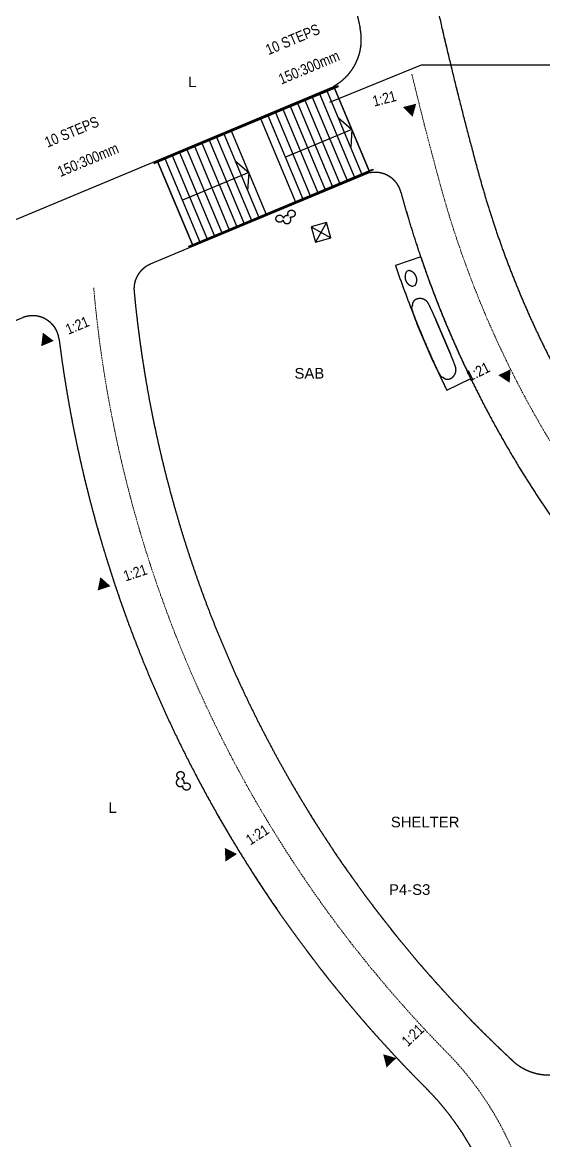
# Model space of a CAD drawing. Header units: millimetres. Extents: x 833576263 to 1668046980, y 817519639 to 1636103653.
# Drawn here: x 834085388 to 834104975, y 817804152 to 817846168 of the extents above; entities that cross this region are included whole.
import ezdxf

# ---------------------------------------------------------------- set-up
doc = ezdxf.new("R2010")
doc.units = ezdxf.units.MM
doc.header["$LTSCALE"] = 100
doc.header["$MEASUREMENT"] = 0
for name, pattern in [('C160$0$Hidden', [9.525, 6.35, -3.175]), ('R_Text for GBP from DLN$0$ACAD_ISO10W100', [18, 12, -3, 0, -3]), ('R_WKCD_PARK$0$IMPORT-ACAD_ISO02W100 _3_', [30, 24, -6])]:
    doc.linetypes.add(name, pattern=pattern)
for name, color, linetype in [('C160$0$+C160', 6, 'C160$0$Hidden'), ('R_Text for GBP from DLN$0$base plan(mm)$0$DLN040__', 7, 'Continuous'), ('R_Text for GBP from DLN$0$programme(mm)$0$DLN040_1', 7, 'Continuous'), ('T-TITL', 7, 'Continuous'), ('X-REF', 7, 'Continuous')]:
    doc.layers.add(name, color=color, linetype=linetype)
for name, color, linetype, lineweight in [('R_Text for GBP from DLN$0$000-Slope', 6, 'R_Text for GBP from DLN$0$ACAD_ISO10W100', 18), ('R_WKCD_PARK$0$000-PAV-Reused tiles-b', 3, 'Continuous', 15), ('R_WKCD_PARK$0$PAV-ramp_stairs-b', 10, 'Continuous', 13), ('R_WKCD_PARK$0$PAV-ramp_stairs-l', 130, 'R_WKCD_PARK$0$IMPORT-ACAD_ISO02W100 _3_', 25), ('R_WKCD_PARK$0$PAV-secondary path-b', 6, 'Continuous', 18)]:
    doc.layers.add(name, color=color, linetype=linetype, lineweight=lineweight)
doc.styles.add('R_Text for GBP from DLN$0$base plan(mm)$0$Standard', font='arial.ttf')
doc.styles.add('R_Text for GBP from DLN$0$base plan(mm)$0$SWIS721 LT', font='swiss.ttf')
doc.styles.add('R_Text for GBP from DLN$0$programme(mm)$0$SWIS721 LT', font='swiss.ttf')
doc.styles.add('R_Text for GBP from DLN$0$W8 sec wkcd', font='swissc.ttf', dxfattribs={"height": 3})
doc.dimstyles.new('R_Text for GBP from DLN$0$base plan(mm)$0$Standard', dxfattribs={"dimtxt": 0.35, "dimasz": 0.2, "dimexe": 0.2, "dimexo": 0.2, "dimgap": 0.09, "dimtad": 0, "dimtoh": 1, "dimdec": 4, "dimzin": 0, "dimdsep": 46, "dimtxsty": 'R_Text for GBP from DLN$0$base plan(mm)$0$Standard', "dimcen": 0.09, "dimadec": 0, "dimazin": 0, "dimtfac": 1, "dimtdec": 4, "dimtofl": 0, "dimtmove": 0, "dimatfit": 3, "dimfxl": 1, "dimtolj": 1, "dimtzin": 0, "dimarcsym": 0})

# ---------------------------------------------------------------- blocks, each defined once
blk = doc.blocks.new('R_WKCD_PARK')
at = {"layer": 'R_WKCD_PARK$0$000-PAV-Reused tiles-b'}
for p, q in [((834100355, 817837356), (834099408, 817837034)), ((834101335, 817832347), (834102235, 817832784))]:
    blk.add_line(p, q, dxfattribs=at)
for radius in [39693, 40693]:
    blk.add_arc((834137933, 817850138), radius, 198.7856, 205.9249, dxfattribs=at)
at = {"layer": 'R_WKCD_PARK$0$PAV-ramp_stairs-b'}
for p, q in [((834098170, 817840417), (834096819, 817843646)), ((834097340, 817840070), (834095989, 817843299)), ((834097617, 817840186), (834096266, 817843414)), ((834097894, 817840302), (834096542, 817843530)), ((834096233, 817839607), (834094882, 817842835)), ((834096510, 817839723), (834095159, 817842951)), ((834096787, 817839838), (834095435, 817843067)), ((834097063, 817839954), (834095712, 817843183)), ((834095680, 817839375), (834094328, 817842604)), ((834095956, 817839491), (834094605, 817842720)), ((834094296, 817838796), (834092945, 817842025)), ((834094573, 817838912), (834093221, 817842140)), ((834093189, 817838333), (834091838, 817841561)), ((834093466, 817838449), (834092115, 817841677)), ((834093742, 817838564), (834092391, 817841793)), ((834094019, 817838680), (834092668, 817841909)), ((834092082, 817837869), (834090731, 817841098)), ((834092359, 817837985), (834091008, 817841214)), ((834092635, 817838101), (834091284, 817841330)), ((834092912, 817838217), (834091561, 817841446))]:
    blk.add_line(p, q, dxfattribs=at)
at = {"layer": 'R_WKCD_PARK$0$PAV-ramp_stairs-b', "flags": 128}
blk.add_lwpolyline([(834091805, 817837754), (834090454, 817840982), (834097096, 817843762), (834098447, 817840533), (834091805, 817837754)], dxfattribs=at)
at = {"layer": 'R_WKCD_PARK$0$PAV-ramp_stairs-l'}
for p, q in [((834097771, 817842148), (834097726, 817841478)), ((834093897, 817840526), (834093852, 817839857))]:
    blk.add_line(p, q, dxfattribs=at)
at = {"layer": 'R_WKCD_PARK$0$PAV-ramp_stairs-l', "flags": 128}
for points in [[(834097263, 817842585), (834097771, 817842148), (834095281, 817841105)], [(834093389, 817840964), (834093897, 817840526), (834091406, 817839484)]]:
    blk.add_lwpolyline(points, dxfattribs=at)
at = {"layer": 'R_WKCD_PARK$0$PAV-secondary path-b'}
blk.add_line((834098455, 817840514), (834097091, 817843773), dxfattribs=at)
at = {"layer": 'R_WKCD_PARK$0$PAV-secondary path-b', "flags": 128}
blk.add_lwpolyline([(834082322, 817837579), (834090454, 817840982), (834091805, 817837754), (834090196, 817837080)], dxfattribs=at)
at = {"layer": 'R_WKCD_PARK$0$PAV-secondary path-b'}
for centre, radius, start, end in [((834239865, 817877980), 142359, 188.42858, 195.27451), ((834239865, 817877980), 145359, 188.42858, 192.72407), ((834096125, 817845524), 2000, 298.8998, 12.7241), ((834098646, 817839533), 1000, 15.1065, 101.0288), ((834137931, 817850143), 36693, 195.2745, 323.0444), ((834137933, 817850138), 39693, 195.1065, 229.7508), ((834090582, 817836158), 1000, 112.7095, 185.3884), ((834134740, 817840323), 45353, 185.3884, 226.9916), ((834085775, 817834146), 1000, 7.1902, 112.7095), ((834134740, 817840323), 48353, 187.1902, 224.974), ((834105168, 817808621), 2000, 226.9916, 339.4739), ((834093105, 817798726), 10500, 350.1866, 44.974)]:
    blk.add_arc(centre, radius, start, end, dxfattribs=at)
blk = doc.blocks.new('C160')
at = {"layer": 'C160$0$+C160'}
for p, q in [((834096.814, 817838.65), (834096.402, 817837.908)), ((834096.237, 817838.485), (834096.979, 817838.074))]:
    blk.add_line(p, q, dxfattribs=at)
for points in [[(834077.005, 817783.102, -0.465643), (834064.6, 817809.113, -0.132801), (834064.726, 817809.305, -0.097933), (834065.014, 817809.469, -0.056729), (834065.604, 817809.591, -0.015706), (834066.412, 817809.645, 0.019087), (834067.258, 817809.705, 0.069677), (834067.844, 817809.844, 0.180117), (834068.178, 817810.123), (834078.892, 817834.224, -0.191312), (834082.322, 817837.579), (834090.454, 817840.982), (834091.805, 817837.754), (834090.196, 817837.08, 0.328198), (834089.587, 817836.064, 0.183549), (834103.804, 817807.158, 0.534412), (834107.041, 817807.919, -0.091686)], [(834112.287, 817819.843, -0.152326), (834099.612, 817839.793, 0.393519), (834098.455, 817840.514), (834097.091, 817843.773, 0.333743), (834098.076, 817845.964, -0.018745), (834096.076, 817856.674, -0.036072), (834095.245, 817867.739, -0.036514), (834098.29, 817870.568, 0.045619), (834099.044, 817857.114, 0.02988), (834102.535, 817840.477, 0.623474), (834167.252, 817828.084, 0.021652)], [(834100.043, 817835.522, -0.164182), (834100.065, 817835.648, -0.173886), (834100.195, 817835.765, -0.392676), (834100.653, 817835.591, -0.014037), (834100.864, 817835.134), (834100.926, 817834.989)], [(834101.189, 817832.841, 0.164182), (834101.295, 817832.77, 0.173886), (834101.47, 817832.784, 0.392676), (834101.661, 817833.235, 0.014037), (834101.476, 817833.703), (834101.414, 817833.848)]]:
    blk.add_lwpolyline(points, format="xyb", dxfattribs=at)
for points in [[(834097.248, 817843.788), (834090.329, 817840.892), (834090.343, 817840.86), (834097.261, 817843.755)], [(834098.572, 817840.623), (834091.653, 817837.728), (834091.64, 817837.76), (834098.558, 817840.656)], [(834096.979, 817838.074), (834096.814, 817838.65), (834096.237, 817838.485), (834096.402, 817837.908)]]:
    blk.add_lwpolyline(points, close=True, dxfattribs=at)
for points in [[(834090.454, 817840.982), (834097.096, 817843.762)], [(834098.17, 817840.417), (834096.819, 817843.646)], [(834098.447, 817840.533), (834097.096, 817843.762)], [(834097.34, 817840.07), (834095.989, 817843.299)], [(834097.617, 817840.186), (834096.266, 817843.414)], [(834097.894, 817840.302), (834096.542, 817843.53)], [(834096.233, 817839.607), (834094.882, 817842.835)], [(834096.51, 817839.723), (834095.159, 817842.951)], [(834096.787, 817839.838), (834095.435, 817843.067)], [(834097.063, 817839.954), (834095.712, 817843.183)], [(834095.68, 817839.375), (834094.328, 817842.604)], [(834095.956, 817839.491), (834094.605, 817842.72)], [(834097.263, 817842.585), (834097.771, 817842.148), (834097.726, 817841.478)], [(834094.296, 817838.796), (834092.945, 817842.025)], [(834094.573, 817838.912), (834093.221, 817842.14)], [(834097.771, 817842.148), (834095.281, 817841.105)], [(834093.189, 817838.333), (834091.838, 817841.561)], [(834093.466, 817838.449), (834092.115, 817841.677)], [(834093.742, 817838.564), (834092.391, 817841.793)], [(834094.019, 817838.68), (834092.668, 817841.909)], [(834092.082, 817837.869), (834090.731, 817841.098)], [(834092.359, 817837.985), (834091.008, 817841.214)], [(834092.635, 817838.101), (834091.284, 817841.33)], [(834092.912, 817838.217), (834091.561, 817841.446)], [(834091.805, 817837.754), (834090.454, 817840.982)], [(834093.389, 817840.964), (834093.897, 817840.526), (834093.852, 817839.857)], [(834093.897, 817840.526), (834091.406, 817839.484)], [(834098.447, 817840.533), (834091.805, 817837.754)], [(834100.928, 817834.984), (834100.924, 817834.993)], [(834101.414, 817833.848), (834100.926, 817834.989)], [(834100.273, 817834.709), (834100.761, 817833.569)]]:
    blk.add_lwpolyline(points, dxfattribs=at)
for points in [[(834100.355, 817837.356), (834099.408, 817837.034, 0.031161), (834101.335, 817832.347), (834102.235, 817832.784, -0.031161)], [(834100.152, 817836.29, 0.533333), (834099.916, 817836.842), (834099.824, 817836.802, 0.533333), (834100.06, 817836.251)], [(834100.273, 817834.709), (834100.211, 817834.855, -0.037256), (834100.016, 817835.425, -0.269367), (834100.043, 817835.522, -0.164182), (834100.065, 817835.648, -0.173886), (834100.195, 817835.765, -0.392676), (834100.653, 817835.591, -0.014037), (834100.864, 817835.134), (834100.926, 817834.989), (834101.414, 817833.848), (834101.476, 817833.703, -0.014037), (834101.661, 817833.235, -0.392676), (834101.47, 817832.784, -0.173886), (834101.295, 817832.77, -0.164182), (834101.189, 817832.841, -0.269367), (834101.1, 817832.889, -0.037256), (834100.823, 817833.424), (834100.761, 817833.569)], [(834140.885, 817805.344, 0.369244), (834124.546, 817809.651, 0.251737), (834112.08, 817792.476), (834112.031, 817791.187), (834102.827, 817792.6), (834103.452, 817796.937, 0.243715), (834100.533, 817806.148, -0.166373), (834086.767, 817834.271, 0.495966), (834085.388, 817835.068), (834081.961, 817833.634, 0.191214), (834080.906, 817832.602), (834067.525, 817802.533, 0.236755), (834067.939, 817793.575, 0.204218), (834077.758, 817786.006, 0.004312), (834082.441, 817784.834, 0.05179), (834139.752, 817777.162, 0.038828), (834183.103, 817779.245, 0.139726), (834211.858, 817791.515, 0.684982), (834211.001, 817794.177, -0.05726), (834202.554, 817795.651, 0.227409), (834198.284, 817794.962, -0.4147)]]:
    blk.add_lwpolyline(points, format="xyb", close=True, dxfattribs=at)
for centre, start, end in [((834095.332, 817838.757), 187.5779, 37.8187), ((834095.332, 817838.757), 67.5779, 157.8187), ((834091.32, 817817.606), 102.4866, 312.7274), ((834091.32, 817817.606), 342.4866, 72.7274)]:
    blk.add_arc(centre, 0.15, start, end, dxfattribs=at)
for points in [[(834095.387, 817838.907), (834095.357, 817838.954), (834095.358, 817839.016), (834095.394, 817839.062), (834095.439, 817839.122), (834095.524, 817839.133), (834095.584, 817839.088), (834095.643, 817839.042), (834095.655, 817838.957), (834095.61, 817838.898), (834095.574, 817838.851), (834095.515, 817838.834), (834095.462, 817838.85)], [(834095.173, 817838.729), (834095.148, 817838.68), (834095.094, 817838.65), (834095.036, 817838.658), (834094.962, 817838.667), (834094.909, 817838.735), (834094.919, 817838.81), (834094.928, 817838.884), (834094.996, 817838.936), (834095.071, 817838.927), (834095.129, 817838.92), (834095.173, 817838.877), (834095.186, 817838.823)], [(834091.279, 817817.761), (834091.228, 817817.783), (834091.194, 817817.834), (834091.196, 817817.892), (834091.199, 817817.967), (834091.263, 817818.025), (834091.337, 817818.022), (834091.412, 817818.019), (834091.471, 817817.956), (834091.467, 817817.881), (834091.465, 817817.822), (834091.426, 817817.774), (834091.374, 817817.757)], [(834091.475, 817817.564), (834091.519, 817817.597), (834091.58, 817817.602), (834091.63, 817817.57), (834091.693, 817817.53), (834091.712, 817817.446), (834091.671, 817817.383), (834091.631, 817817.32), (834091.547, 817817.301), (834091.484, 817817.341), (834091.435, 817817.372), (834091.413, 817817.43), (834091.424, 817817.484)]]:
    blk.add_open_spline(points, degree=3, knots=[0, 0, 0, 0, 1, 1, 1, 2, 2, 2, 3, 3, 3, 4, 4, 4, 4], dxfattribs=at)
blk = doc.blocks.new('R_Text for GBP from DLN')
at = {"layer": 'R_Text for GBP from DLN$0$000-Slope', "color": 251, "ltscale": 0.05}
for points in [[(834109933, 817824163, -0.1209), (834101090, 817840074, -0.007436), (834100024, 817844218)], [(834088069, 817836190, 0.173952), (834101340, 817807464, -0.241453), (834104612, 817797013), (834103823, 817792426)]]:
    blk.add_lwpolyline(points, format="xyb", dxfattribs=at)
at = {"layer": 'R_Text for GBP from DLN$0$000-Slope', "style": 'R_Text for GBP from DLN$0$W8 sec wkcd'}
for s, rotation, p in [('10 STEPS', 22.7095, (834094635, 817844932)), ('150:300mm', 22.7095, (834095118, 817843827)), ('1:21', 14.442, (834098608, 817843001)), ('▲', 194.442, (834100202, 817843122)), ('10 STEPS', 22.7095, (834086332, 817841457)), ('150:300mm', 22.7095, (834086816, 817840353)), ('1:21', 22.9287, (834087118, 817834426)), ('▲', 22.9287, (834086084, 817833988)), ('1:21', 26.4484, (834102202, 817832669)), ('▲', 206.4484, (834103743, 817833151)), ('1:21', 18.3185, (834089269, 817825162)), ('▲', 18.3185, (834088202, 817824809)), ('1:21', 32.9931, (834093954, 817815238)), ('▲', 32.9931, (834093011, 817814626)), ('1:21', 43.9011, (834099873, 817807661)), ('▲', 43.9011, (834099064, 817806882))]:
    blk.add_text(s, height=400, rotation=rotation, dxfattribs=at).set_placement(p)
at = {"layer": 'R_Text for GBP from DLN$0$base plan(mm)$0$DLN040__', "style": 'R_Text for GBP from DLN$0$base plan(mm)$0$SWIS721 LT'}
for s, p in [('L', (834091618, 817843734)), ('SAB', (834095614, 817832783)), ('L', (834088625, 817816463))]:
    blk.add_text(s, height=400, dxfattribs=at).set_placement(p)
at = {"layer": 'R_Text for GBP from DLN$0$programme(mm)$0$DLN040_1', "style": 'R_Text for GBP from DLN$0$programme(mm)$0$SWIS721 LT'}
for s, p in [('SHELTER', (834099234, 817815923)), ('P4-S3', (834099165, 817813385))]:
    blk.add_text(s, height=400, dxfattribs=at).set_placement(p)
at = {"layer": 'R_Text for GBP from DLN$0$base plan(mm)$0$DLN040__', "color": 1}
blk.add_leader([(834096947, 817843169), (834100386, 817844571), (834105894, 817844571)], dimstyle='R_Text for GBP from DLN$0$base plan(mm)$0$Standard', override={"dimasz": 0.75}, dxfattribs=at)

msp = doc.modelspace()

# ---------------------------------------------------------------- block references
at = {"layer": 'X-REF'}
msp.add_blockref('R_WKCD_PARK', (0, 0), dxfattribs=at)

# ---------------------------------------------------------------- next in the draw order: block references
at = {"layer": 'X-REF', "xscale": 1000, "yscale": 1000, "zscale": 1000}
msp.add_blockref('C160', (0, 0), dxfattribs=at)

# ---------------------------------------------------------------- next in the draw order: block references
at = {"layer": 'T-TITL'}
msp.add_blockref('R_Text for GBP from DLN', (0, 0), dxfattribs=at)
at = {"layer": 'X-REF'}
msp.add_blockref('R_Text for GBP from DLN', (0, 0), dxfattribs=at)

doc.saveas('drawing.dxf')
